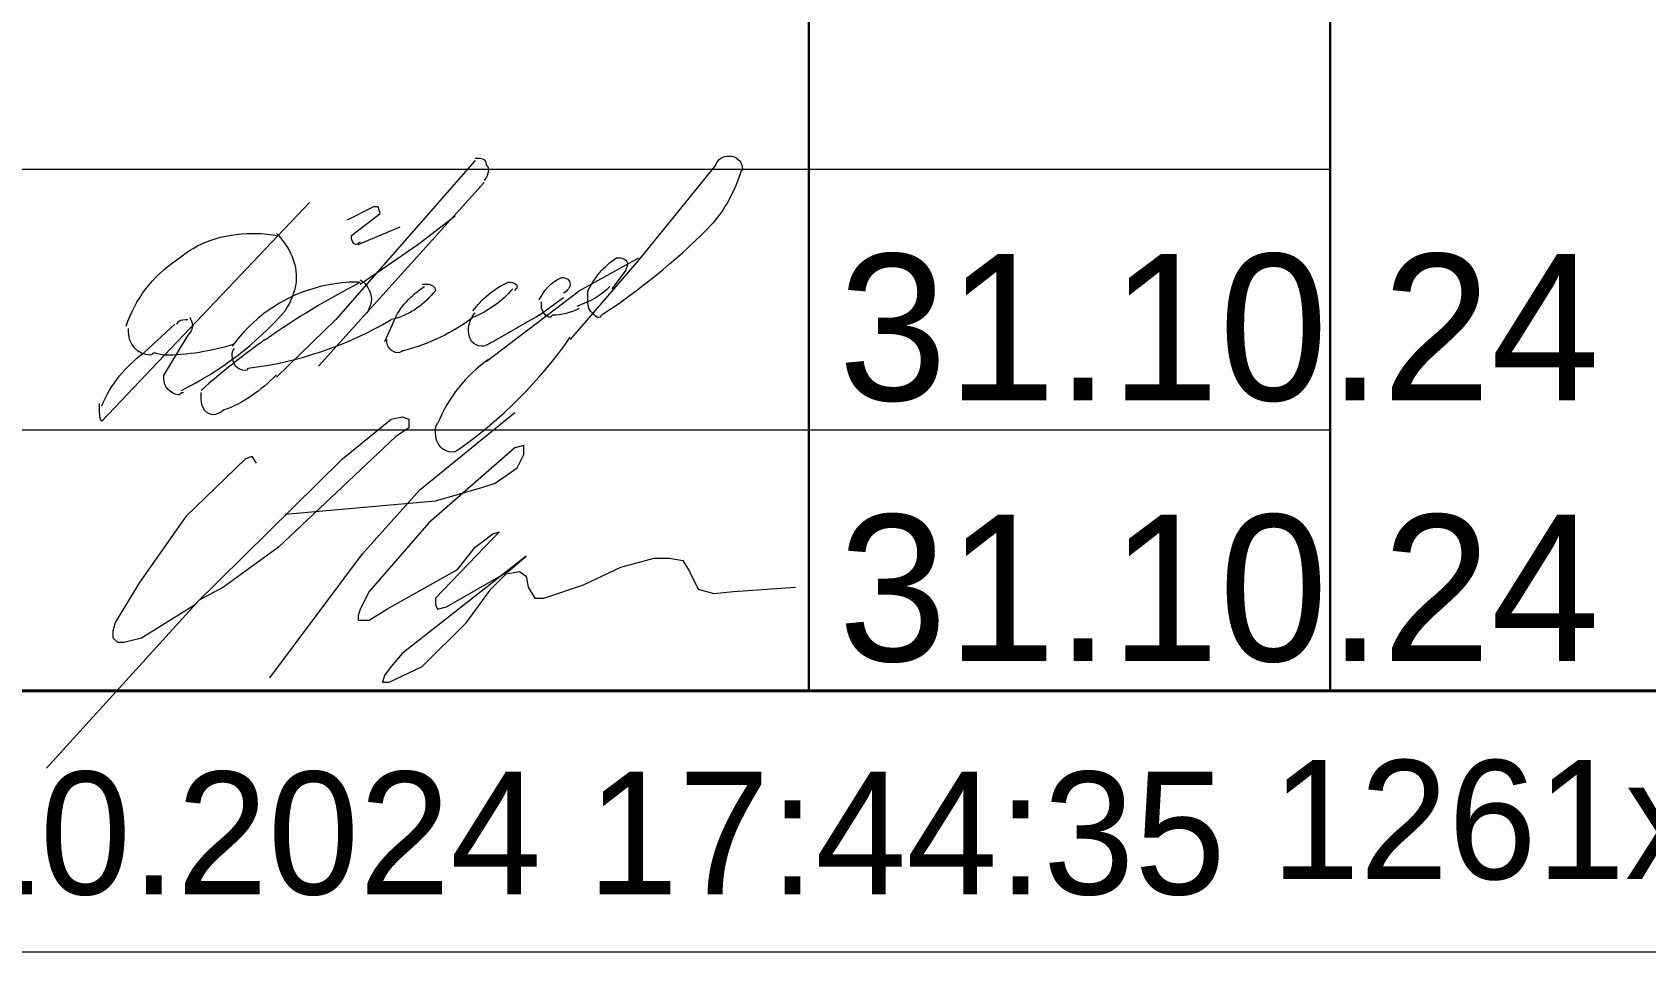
# Model space of a CAD drawing. Header units: millimetres. Extents: x 2294 to 908349, y -83289 to 219220.
# Drawn here: x 418045 to 421137, y 157993 to 159754 of the extents above; entities that cross this region are included whole.
import ezdxf

# ---------------------------------------------------------------- set-up
doc = ezdxf.new("R2010")
doc.units = ezdxf.units.MM
doc.layers.add('PDF _Геометрия', color=7, linetype='Continuous')
doc.layers.add('PDF _Текст', color=7, linetype='Continuous')

msp = doc.modelspace()

# ---------------------------------------------------------------- linework, layer by layer
at = {"layer": 'PDF _Геометрия', "lineweight": 18}
msp.add_lwpolyline([(433019.2, 217382.7), (306946, 217382.7), (306946, 157992.9), (433019.2, 157992.9)], dxfattribs=at)
at = {"layer": 'PDF _Геометрия', "lineweight": 40}
msp.add_lwpolyline([(432532.4, 216883.2), (432532.4, 158492.4), (308944, 158492.4), (308944, 216883.2)], close=True, dxfattribs=at)
at = {"layer": 'PDF _Геометрия', "lineweight": 30}
for points in [[(419532.7, 163991.2), (419532.7, 158492.4)], [(420531.7, 163991.2), (420531.7, 158492.4)]]:
    msp.add_lwpolyline(points, dxfattribs=at)
at = {"layer": 'PDF _Геометрия', "color": 5, "lineweight": 9}
for points in [[(418893.5, 159508.3), (418626.8, 159203.6), (418512.6, 159093.5)], [(419354.9, 159499.9), (419206.8, 159317.9), (419075.5, 159165.5)], [(418593, 159114.7), (418910.5, 159466)], [(418576, 159427.9), (418178.1, 159008.8)], [(418656.5, 159360.2), (418656.5, 159364.4), (418711.5, 159406.7), (418707.3, 159419.4), (418698.8, 159419.4), (418648, 159394)], [(418669.2, 159347.5), (418749.6, 159381.3)], [(418673.4, 159271.3), (418783.5, 159347.5), (418855.4, 159402.5)], [(418914.7, 159123.1), (419092.5, 159258.6), (419206.8, 159322.1)], [(419164.4, 159322.1), (419168.7, 159322.1)], [(419156, 159262.8), (419181.4, 159296.7)], [(418817.3, 159258.6), (418813.1, 159254.4)], [(418957, 159275.5), (418961.3, 159275.5)], [(419075.5, 159271.3), (419075.5, 159271.3)], [(419016.3, 159212), (419062.8, 159245.9)], [(418258.6, 159140.1), (418317.8, 159195.1)], [(418736.9, 159199.3), (418720, 159161.2)], [(418343.2, 159173.9), (418296.7, 159097.7)], [(418880.8, 159182.4), (418880.8, 159182.4)], [(418474.5, 158928.4), (418466, 158941.1), (418453.3, 158936.9), (418339, 158826.8), (418250.1, 158699.8), (418203.5, 158623.6), (418199.3, 158606.7), (418199.3, 158594), (418207.8, 158585.5), (418220.5, 158585.5), (418254.3, 158594), (418355.9, 158657.5), (418639.5, 158936.9), (418732.7, 159013.1), (418753.8, 159017.3), (418766.5, 159013.1), (418766.5, 159008.8), (418766.5, 158996.1), (418741.1, 158979.2), (418516.8, 158767.6), (418411, 158691.4), (418364.4, 158666), (418072.3, 158344.2)], [(418499.9, 158517.8), (418677.6, 158754.9), (418787.7, 158877.6), (418969.7, 159025.8)], [(418529.5, 158831.1), (418817.3, 158856.4), (418906.2, 158881.8), (418931.6, 158890.3), (418974, 158919.9), (418986.7, 158945.3), (418986.7, 158962.3), (418969.7, 158958), (418804.6, 158814.1), (418690.3, 158682.9), (418673.4, 158649), (418669.2, 158636.3), (418669.2, 158627.9), (418690.3, 158627.9), (418724.2, 158649), (418859.7, 158725.2), (418893.5, 158767.6), (418927.4, 158793), (418940.1, 158797.2), (418927.4, 158784.5), (418817.3, 158670.2), (418817.3, 158657.5), (418821.6, 158649), (418838.5, 158653.3), (418957, 158721), (418990.9, 158750.6), (418753.8, 158564.4), (418732.7, 158539), (418720, 158522), (418715.7, 158509.3), (418728.4, 158509.3), (418791.9, 158539), (418876.6, 158623.6), (418923.2, 158687.1), (418952.8, 158716.8), (418978.2, 158721), (418990.9, 158712.5), (418995.1, 158691.4), (419007.8, 158670.2), (419024.8, 158670.2), (419100.9, 158695.6), (419172.9, 158729.5), (419236.4, 158746.4), (419266, 158746.4), (419291.4, 158742.2), (419304.1, 158721), (419321.1, 158687.1), (419350.7, 158678.7), (419388.8, 158682.9), (419507.3, 158691.4)]]:
    msp.add_lwpolyline(points, dxfattribs=at)
at = {"layer": 'PDF _Геометрия', "lineweight": 9}
for points in [[(420531.7, 159491.4), (414034, 159491.4)], [(420531.7, 158991.9), (414034, 158991.9)]]:
    msp.add_lwpolyline(points, dxfattribs=at)
at = {"layer": 'PDF _Геометрия', "color": 5, "lineweight": 9}
for centre, radius, start, end in [((418459.1, 160251.2), 1239.6, 303.0321, 315.1556), ((418668.3, 158978.8), 296.8, 89.8293, 144.1021), ((418048.4, 159642.5), 639.9, 296.1587, 318.7425), ((418373, 159813.3), 707.9, 276.8599, 300.538), ((419284.3, 158039.6), 1377.1, 125.1568, 131.6793), ((418360.7, 159668.7), 871.8, 304.9151, 325.0849), ((418291.5, 159612.9), 477.1, 270.6189, 287.1424), ((419081.4, 158898.5), 280.7, 125.3761, 157.7878)]:
    msp.add_arc(centre, radius, start, end, dxfattribs=at)
for points in [[(418893.5, 159512.6), (418897.8, 159512.6), (418897.8, 159512.6), (418902, 159512.6)], [(418902, 159512.6), (418910.5, 159512.6), (418914.7, 159508.3), (418914.7, 159499.9)], [(419354.9, 159499.9), (419359.2, 159512.6), (419367.6, 159516.8), (419380.3, 159516.8)], [(419380.3, 159516.8), (419393, 159516.8), (419405.7, 159508.3), (419405.7, 159491.4)], [(418918.9, 159491.4), (418918.9, 159482.9), (418914.7, 159474.5), (418910.5, 159470.2)], [(418914.7, 159499.9), (418914.7, 159499.9), (418918.9, 159495.6), (418918.9, 159491.4)], [(419401.5, 159482.9), (419388.8, 159444.8), (419367.6, 159406.7), (419338, 159377.1)], [(419405.7, 159491.4), (419405.7, 159491.4), (419401.5, 159487.2), (419401.5, 159482.9)], [(418322.1, 159317.9), (418360.2, 159351.7), (418411, 159368.6), (418466, 159368.6)], [(418466, 159368.6), (418482.9, 159368.6), (418495.6, 159368.6), (418512.6, 159364.4)], [(418512.6, 159368.6), (418533.7, 159347.5), (418550.6, 159317.9), (418550.6, 159284)], [(418664.9, 159347.5), (418660.7, 159347.5), (418656.5, 159355.9), (418656.5, 159360.2)], [(418673.4, 159351.7), (418669.2, 159351.7), (418669.2, 159347.5), (418664.9, 159347.5)], [(418224.7, 159190.9), (418241.6, 159241.7), (418275.5, 159288.2), (418322.1, 159317.9)], [(419109.4, 159258.6), (419122.1, 159284), (419139, 159305.2), (419164.4, 159322.1)], [(419168.7, 159322.1), (419177.1, 159322.1), (419185.6, 159317.9), (419185.6, 159309.4)], [(419185.6, 159309.4), (419185.6, 159305.2), (419181.4, 159300.9), (419181.4, 159296.7)], [(418491.4, 159165.5), (418550.6, 159207.8), (418609.9, 159241.7), (418673.4, 159275.5)], [(418550.6, 159284), (418550.6, 159262.8), (418542.2, 159241.7), (418529.5, 159220.5)], [(418669.2, 159275.5), (418673.4, 159275.5), (418673.4, 159275.5), (418673.4, 159275.5)], [(418673.4, 159279.8), (418686.1, 159271.3), (418694.6, 159258.6), (418694.6, 159241.7)], [(418736.9, 159199.3), (418749.6, 159229), (418770.8, 159250.1), (418796.2, 159267.1)], [(418791.9, 159271.3), (418796.2, 159271.3), (418800.4, 159271.3), (418804.6, 159271.3)], [(418804.6, 159271.3), (418808.9, 159271.3), (418817.3, 159267.1), (418817.3, 159258.6)], [(418889.3, 159220.5), (418906.2, 159241.7), (418927.4, 159262.8), (418957, 159275.5)], [(418965.5, 159262.8), (418944.3, 159237.4), (418918.9, 159220.5), (418889.3, 159207.8)], [(418961.3, 159275.5), (418965.5, 159275.5), (418974, 159271.3), (418974, 159267.1)], [(418974, 159267.1), (418974, 159262.8), (418969.7, 159262.8), (418969.7, 159258.6)], [(419016.3, 159241.7), (419024.8, 159258.6), (419037.5, 159275.5), (419058.6, 159284)], [(419058.6, 159284), (419058.6, 159284), (419058.6, 159284), (419062.8, 159284)], [(419062.8, 159284), (419067.1, 159284), (419075.5, 159279.8), (419075.5, 159271.3)], [(419075.5, 159271.3), (419075.5, 159267.1), (419071.3, 159258.6), (419062.8, 159254.4)], [(419151.7, 159267.1), (419134.8, 159250.1), (419113.6, 159237.4), (419088.2, 159229)], [(419109.4, 159241.7), (419109.4, 159250.1), (419109.4, 159254.4), (419109.4, 159258.6)], [(418694.6, 159241.7), (418694.6, 159233.2), (418690.3, 159224.7), (418686.1, 159216.3)], [(418813.1, 159254.4), (418791.9, 159229), (418766.5, 159212), (418732.7, 159203.6)], [(419020.5, 159229), (419020.5, 159233.2), (419020.5, 159237.4), (419020.5, 159237.4)], [(419037.5, 159207.8), (419029, 159207.8), (419020.5, 159220.5), (419020.5, 159229)], [(419117.9, 159216.3), (419109.4, 159224.7), (419109.4, 159233.2), (419109.4, 159241.7)], [(418322.1, 159195.1), (418326.3, 159203.6), (418330.5, 159203.6), (418339, 159203.6)], [(418339, 159203.6), (418343.2, 159203.6), (418343.2, 159203.6), (418343.2, 159203.6)], [(418347.5, 159207.8), (418347.5, 159203.6), (418351.7, 159199.3), (418351.7, 159190.9)], [(418889.3, 159207.8), (418851.2, 159178.2), (418804.6, 159157), (418758.1, 159144.3)], [(418880.8, 159182.4), (418880.8, 159195.1), (418885.1, 159207.8), (418893.5, 159216.3)], [(419016.3, 159212), (418986.7, 159195.1), (418957, 159178.2), (418927.4, 159161.2)], [(419041.7, 159212), (419037.5, 159207.8), (419037.5, 159207.8), (419037.5, 159207.8)], [(419092.5, 159224.7), (419075.5, 159216.3), (419058.6, 159212), (419041.7, 159212)], [(419130.6, 159207.8), (419126.3, 159207.8), (419122.1, 159212), (419117.9, 159216.3)], [(419134.8, 159212), (419134.8, 159212), (419134.8, 159207.8), (419130.6, 159207.8)], [(418228.9, 159182.4), (418228.9, 159186.6), (418228.9, 159186.6), (418228.9, 159186.6)], [(418271.3, 159135.8), (418245.9, 159135.8), (418228.9, 159157), (418228.9, 159182.4)], [(418351.7, 159190.9), (418351.7, 159186.6), (418347.5, 159178.2), (418343.2, 159173.9)], [(418724.2, 159161.2), (418724.2, 159165.5), (418724.2, 159165.5), (418724.2, 159165.5)], [(418906.2, 159152.8), (418889.3, 159152.8), (418880.8, 159165.5), (418880.8, 159182.4)], [(418178.1, 159038.5), (418195.1, 159080.8), (418224.7, 159114.7), (418258.6, 159140.1)], [(418279.7, 159140.1), (418275.5, 159140.1), (418275.5, 159135.8), (418271.3, 159135.8)], [(418296.7, 159135.8), (418288.2, 159135.8), (418279.7, 159140.1), (418279.7, 159140.1)], [(418427.9, 159135.8), (418427.9, 159140.1), (418427.9, 159144.3), (418432.1, 159148.5)], [(418453.3, 159106.2), (418436.4, 159106.2), (418427.9, 159118.9), (418427.9, 159135.8)], [(418745.4, 159140.1), (418732.7, 159140.1), (418724.2, 159152.8), (418724.2, 159161.2)], [(418758.1, 159144.3), (418753.8, 159144.3), (418749.6, 159140.1), (418745.4, 159140.1)], [(418927.4, 159161.2), (418918.9, 159157), (418914.7, 159152.8), (418906.2, 159152.8)], [(418457.5, 159110.4), (418457.5, 159110.4), (418457.5, 159106.2), (418453.3, 159106.2)], [(418296.7, 159089.3), (418296.7, 159093.5), (418296.7, 159097.7), (418296.7, 159097.7)], [(418326.3, 159059.6), (418309.4, 159059.6), (418296.7, 159076.6), (418296.7, 159089.3)], [(418512.6, 159097.7), (418482.9, 159068.1), (418449.1, 159042.7), (418411, 159030)], [(418173.9, 159025.8), (418173.9, 159034.2), (418173.9, 159038.5), (418173.9, 159042.7)], [(418334.8, 159063.9), (418330.5, 159063.9), (418326.3, 159059.6), (418326.3, 159059.6)], [(418368.6, 159051.2), (418368.6, 159055.4), (418368.6, 159059.6), (418368.6, 159063.9)], [(418394, 159021.5), (418377.1, 159021.5), (418368.6, 159034.2), (418368.6, 159051.2)], [(418178.1, 159008.8), (418173.9, 159013.1), (418173.9, 159021.5), (418173.9, 159025.8)], [(418411, 159030), (418406.7, 159025.8), (418398.3, 159021.5), (418394, 159021.5)], [(418817.3, 158987.7), (418817.3, 158996.1), (418817.3, 159000.4), (418821.6, 159004.6)], [(418851.2, 158949.6), (418830, 158949.6), (418817.3, 158966.5), (418817.3, 158987.7)], [(418859.7, 158953.8), (418859.7, 158953.8), (418855.4, 158949.6), (418851.2, 158949.6)]]:
    msp.add_open_spline(points, degree=3, dxfattribs=at)

# ---------------------------------------------------------------- texts
at = {"layer": 'PDF _Текст', "char_height": 280.28, "attachment_point": 4, "style": ''}
for insert in [(419589.5, 159187.1), (419589.5, 158687.7)]:
    msp.add_mtext('31.10.24', dxfattribs=dict(at, insert=insert))
at = {"layer": 'PDF _Текст', "color": 9, "true_color": 0xc0c0c0, "attachment_point": 4, "style": ''}
for s, insert, char_height in [('1261х594мм (h)', (420419.1, 158211.6), 227.832), ('30.10.2024 17:44:35', (417447.6, 158218.5), 235.052)]:
    msp.add_mtext(s, dxfattribs=dict(at, insert=insert, char_height=char_height))

doc.saveas('drawing.dxf')
